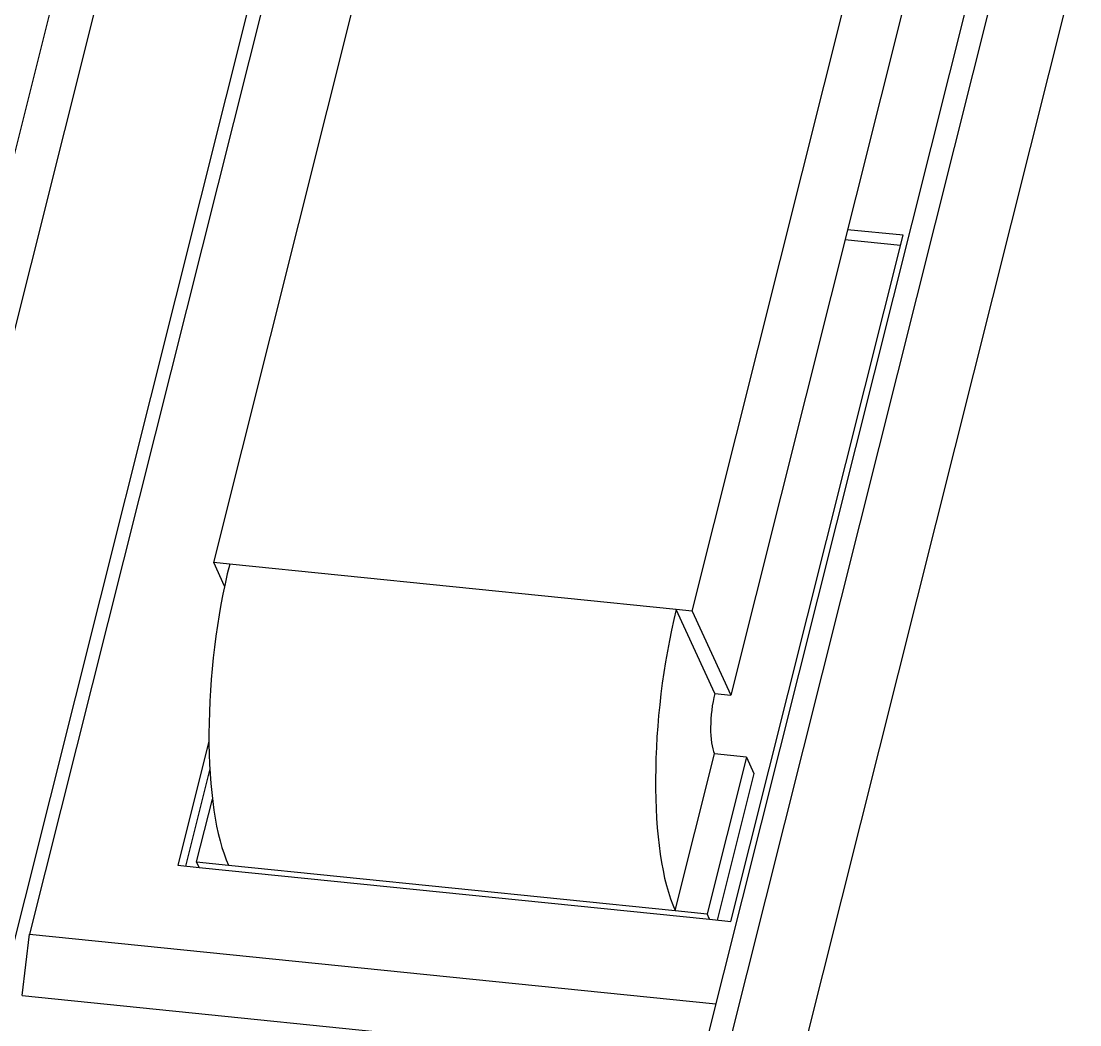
# Model space of a CAD drawing. Header units: millimetres. Extents: x 6 to 292, y 5 to 204.
# Drawn here: x 246.75 to 258.59, y 142.16 to 153.39 of the extents above; entities that cross this region are included whole.
import ezdxf
from ezdxf.lldxf.tags import DXFTag

# ---------------------------------------------------------------- set-up
doc = ezdxf.new("R2010")
doc.units = ezdxf.units.MM
doc.layers.add('200123617', color=7, linetype='Continuous')
doc.layers.add('尺寸层', color=7, linetype='Continuous')
tags = doc.linetypes.add('DIVIDE2', pattern=[15.875, 6.35, -3.175, 0, -3.175, 0, -3.175]).pattern_tags.tags
tags[14:15] = [DXFTag(74, 4), DXFTag(75, 0), DXFTag(340, '0'), DXFTag(46, 0.0), DXFTag(50, 0.0), DXFTag(44, 0.0), DXFTag(45, 0.0)]
tags[12:13] = [DXFTag(74, 4), DXFTag(75, 0), DXFTag(340, '0'), DXFTag(46, 0.0), DXFTag(50, 0.0), DXFTag(44, 0.0), DXFTag(45, 0.0)]
tags[10:11] = [DXFTag(74, 4), DXFTag(75, 0), DXFTag(340, '0'), DXFTag(46, 0.0), DXFTag(50, 0.0), DXFTag(44, 0.0), DXFTag(45, 0.0)]
tags[8:9] = [DXFTag(74, 4), DXFTag(75, 0), DXFTag(340, '0'), DXFTag(46, 0.0), DXFTag(50, 0.0), DXFTag(44, 0.0), DXFTag(45, 0.0)]
tags[6:7] = [DXFTag(74, 4), DXFTag(75, 0), DXFTag(340, '0'), DXFTag(46, 0.0), DXFTag(50, 0.0), DXFTag(44, 0.0), DXFTag(45, 0.0)]
tags[4:5] = [DXFTag(74, 4), DXFTag(75, 0), DXFTag(340, '0'), DXFTag(46, 0.0), DXFTag(50, 0.0), DXFTag(44, 0.0), DXFTag(45, 0.0)]

# ---------------------------------------------------------------- blocks, each defined once
blk = doc.blocks.new('SE8')
at = {"layer": '200123617', "color": 7, "linetype": 'Continuous'}
for p, q in [((254.7, 138.671), (259.936, 159.525)), ((245.023, 145.306), (248.331, 158.481)), ((248.769, 158.268), (245.358, 144.683)), ((258.276, 157.356), (253.585, 138.671)), ((258.559, 157.441), (253.868, 138.756)), ((248.907, 147.337), (251.329, 156.986)), ((254.258, 146.793), (256.681, 156.442)), ((249.873, 155.853), (246.511, 142.462)), ((257.111, 155.501), (254.689, 145.852)), ((249.914, 155.388), (246.848, 143.179)), ((254.69, 143.321), (256.617, 150.996)), ((256.617, 150.996), (255.996, 151.059)), ((256.588, 150.882), (255.967, 150.945)), ((249.085, 147.318), (248.907, 147.337)), ((249.028, 147.071), (248.907, 147.337)), ((254.08, 146.811), (249.085, 147.318)), ((254.51, 145.87), (254.08, 146.811)), ((254.258, 146.793), (254.08, 146.811)), ((254.258, 146.793), (254.689, 145.852)), ((254.51, 145.87), (254.689, 145.852)), ((248.853, 145.335), (248.505, 143.949)), ((254.067, 143.442), (254.508, 145.196)), ((254.864, 145.16), (254.508, 145.196)), ((254.864, 145.16), (254.424, 143.406)), ((254.864, 145.16), (254.948, 144.977)), ((248.863, 145.028), (248.59, 143.94)), ((254.948, 144.977), (254.536, 143.336)), ((248.715, 143.986), (248.892, 144.689)), ((248.715, 143.986), (249.072, 143.95)), ((248.743, 143.925), (248.715, 143.986)), ((248.505, 143.949), (248.743, 143.925)), ((248.743, 143.925), (254.452, 143.345)), ((249.072, 143.95), (254.067, 143.442)), ((254.067, 143.442), (254.424, 143.406)), ((254.452, 143.345), (254.424, 143.406)), ((254.452, 143.345), (254.69, 143.321)), ((246.763, 142.492), (246.848, 143.179)), ((246.848, 143.179), (254.521, 142.399)), ((246.763, 142.492), (254.351, 141.721))]:
    blk.add_line(p, q, dxfattribs=at)
for centre, major_axis, start_param, end_param in [((249.623, 146.143), (0.253, 2.487), 1.108313, 2.67911), ((254.618, 145.635), (-0.253, -2.487), 4.249906, 5.820702), ((254.618, 145.635), (0.051, 0.497), 1.108313, 2.67911)]:
    blk.add_ellipse(centre, major_axis=major_axis, ratio=0.29226, start_param=start_param, end_param=end_param, dxfattribs=at)
blk = doc.blocks.new('SE14')
at = {"layer": '尺寸层', "color": 7, "linetype": 'DIVIDE2', "const_width": 0.00013}
blk.add_lwpolyline([(247.411, 162.754, 0.331965), (245.542, 144.368, -0.331965), (243.673, 125.981, -0.331965)], format="xyb", dxfattribs=at)

msp = doc.modelspace()

# ---------------------------------------------------------------- block references
at = {"layer": '尺寸层'}
for name in ['SE8', 'SE14']:
    msp.add_blockref(name, (0, 0), dxfattribs=at)

doc.saveas('drawing.dxf')
